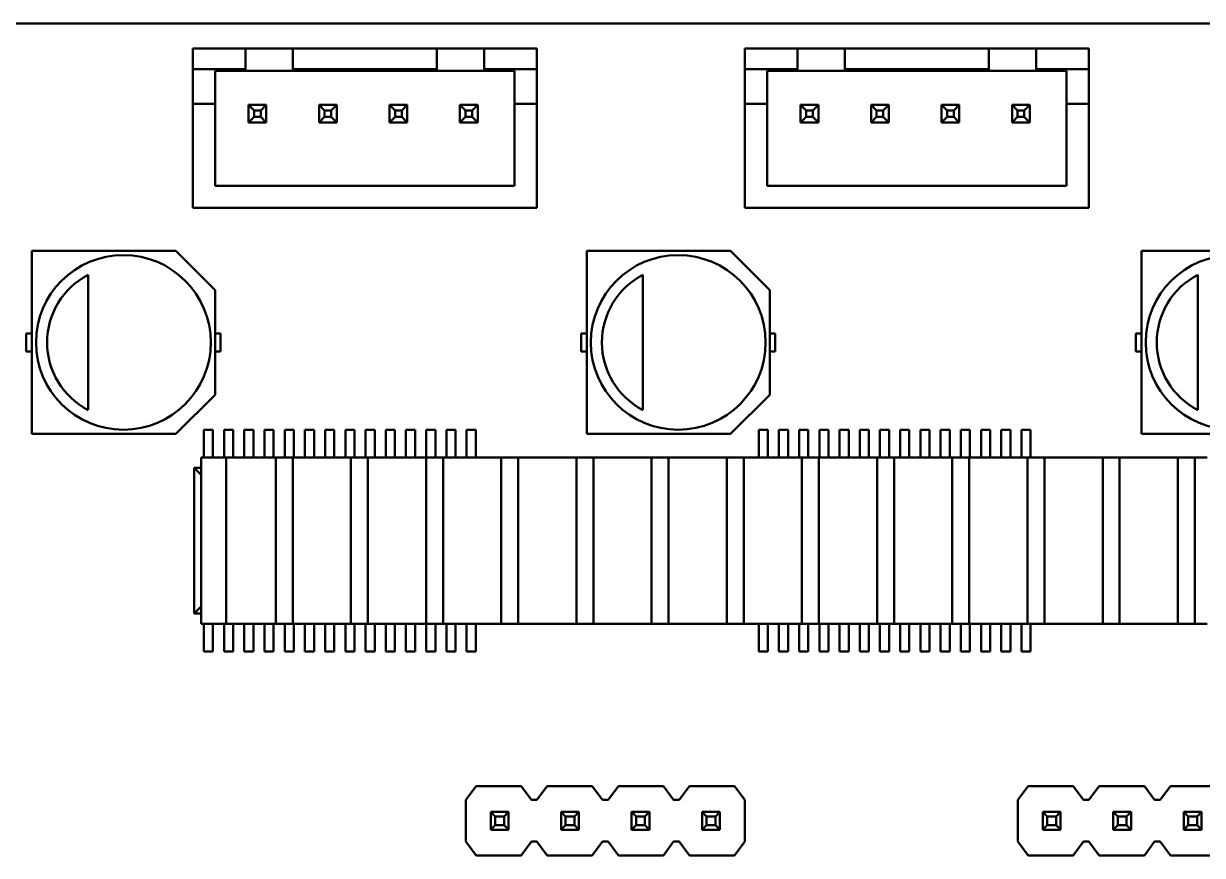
# Model space of a CAD drawing. Header units: inches. Extents: x 2.92 to 8.77, y 2.26 to 6.
# Drawn here: x 4.487 to 6.16, y 4.823 to 6.004 of the extents above; entities that cross this region are included whole.
import ezdxf

# ---------------------------------------------------------------- set-up
doc = ezdxf.new("R2010")
doc.units = ezdxf.units.IN
doc.header["$MEASUREMENT"] = 0
doc.layers.add('Visible (ANSI)', color=7, linetype='Continuous', lineweight=50)

msp = doc.modelspace()

# ---------------------------------------------------------------- linework, layer by layer
at = {"layer": 'Visible (ANSI)'}
for p, q in [((3.0069, 6.0039), (8.7746, 6.0039)), ((4.7274, 5.9685), (4.7274, 5.939)), ((4.8022, 5.9685), (4.7274, 5.9685)), ((4.8691, 5.9685), (4.8022, 5.9685)), ((4.8022, 5.939), (4.8022, 5.9685)), ((5.0738, 5.9685), (4.8691, 5.9685)), ((4.8691, 5.9685), (4.8691, 5.939)), ((5.1407, 5.9685), (5.0738, 5.9685)), ((5.0738, 5.939), (5.0738, 5.9685)), ((5.2156, 5.9685), (5.1407, 5.9685)), ((5.1407, 5.9685), (5.1407, 5.939)), ((5.2156, 5.939), (5.2156, 5.9685)), ((5.5108, 5.9685), (5.5108, 5.939)), ((5.5856, 5.9685), (5.5108, 5.9685)), ((5.6526, 5.9685), (5.5856, 5.9685)), ((5.5856, 5.939), (5.5856, 5.9685)), ((5.8573, 5.9685), (5.6526, 5.9685)), ((5.6526, 5.9685), (5.6526, 5.939)), ((5.9242, 5.9685), (5.8573, 5.9685)), ((5.8573, 5.939), (5.8573, 5.9685)), ((5.999, 5.9685), (5.9242, 5.9685)), ((5.9242, 5.9685), (5.9242, 5.939)), ((5.999, 5.939), (5.999, 5.9685)), ((4.7274, 5.8898), (4.7274, 5.939)), ((4.7274, 5.939), (4.8022, 5.939)), ((4.7589, 5.937), (4.7589, 5.8898)), ((4.8022, 5.937), (4.7589, 5.937)), ((4.8022, 5.937), (4.8022, 5.939)), ((4.8691, 5.937), (4.8022, 5.937)), ((4.8691, 5.937), (4.8691, 5.939)), ((4.8691, 5.939), (5.0738, 5.939)), ((5.0738, 5.937), (4.8691, 5.937)), ((5.0738, 5.939), (5.0738, 5.937)), ((5.1407, 5.937), (5.0738, 5.937)), ((5.1407, 5.939), (5.2156, 5.939)), ((5.1407, 5.939), (5.1407, 5.937)), ((5.1841, 5.937), (5.1407, 5.937)), ((5.1841, 5.8898), (5.1841, 5.937)), ((5.2156, 5.939), (5.2156, 5.8898)), ((5.5108, 5.8898), (5.5108, 5.939)), ((5.5108, 5.939), (5.5856, 5.939)), ((5.5423, 5.937), (5.5423, 5.8898)), ((5.5856, 5.937), (5.5423, 5.937)), ((5.5856, 5.937), (5.5856, 5.939)), ((5.6526, 5.937), (5.5856, 5.937)), ((5.6526, 5.937), (5.6526, 5.939)), ((5.6526, 5.939), (5.8573, 5.939)), ((5.8573, 5.937), (5.6526, 5.937)), ((5.8573, 5.939), (5.8573, 5.937)), ((5.9242, 5.937), (5.8573, 5.937)), ((5.9242, 5.939), (5.999, 5.939)), ((5.9242, 5.939), (5.9242, 5.937)), ((5.9675, 5.937), (5.9242, 5.937)), ((5.9675, 5.8898), (5.9675, 5.937)), ((5.999, 5.939), (5.999, 5.8898)), ((4.7589, 5.8898), (4.7274, 5.8898)), ((4.7274, 5.8898), (4.7274, 5.7421)), ((4.7589, 5.7736), (4.7589, 5.8898)), ((5.2156, 5.8898), (5.1841, 5.8898)), ((5.1841, 5.8898), (5.1841, 5.7736)), ((5.2156, 5.7421), (5.2156, 5.8898)), ((5.5423, 5.8898), (5.5108, 5.8898)), ((5.5108, 5.8898), (5.5108, 5.7421)), ((5.5423, 5.7736), (5.5423, 5.8898)), ((5.999, 5.8898), (5.9675, 5.8898)), ((5.9675, 5.8898), (5.9675, 5.7736)), ((5.999, 5.7421), (5.999, 5.8898)), ((4.8065, 5.8886), (4.8317, 5.8886)), ((4.8065, 5.8634), (4.8065, 5.8886)), ((4.8144, 5.8807), (4.8065, 5.8886)), ((4.8238, 5.8807), (4.8144, 5.8807)), ((4.8144, 5.8807), (4.8144, 5.8713)), ((4.8238, 5.8807), (4.8317, 5.8886)), ((4.8238, 5.8713), (4.8238, 5.8807)), ((4.8317, 5.8886), (4.8317, 5.8634)), ((4.9065, 5.8886), (4.9317, 5.8886)), ((4.9065, 5.8634), (4.9065, 5.8886)), ((4.9144, 5.8807), (4.9065, 5.8886)), ((4.9238, 5.8807), (4.9144, 5.8807)), ((4.9144, 5.8807), (4.9144, 5.8713)), ((4.9238, 5.8807), (4.9317, 5.8886)), ((4.9238, 5.8713), (4.9238, 5.8807)), ((4.9317, 5.8886), (4.9317, 5.8634)), ((5.0065, 5.8886), (5.0317, 5.8886)), ((5.0065, 5.8634), (5.0065, 5.8886)), ((5.0144, 5.8807), (5.0065, 5.8886)), ((5.0238, 5.8807), (5.0144, 5.8807)), ((5.0144, 5.8807), (5.0144, 5.8713)), ((5.0238, 5.8807), (5.0317, 5.8886)), ((5.0238, 5.8713), (5.0238, 5.8807)), ((5.0317, 5.8886), (5.0317, 5.8634)), ((5.1065, 5.8634), (5.1065, 5.8886)), ((5.1065, 5.8886), (5.1317, 5.8886)), ((5.1144, 5.8807), (5.1065, 5.8886)), ((5.1144, 5.8713), (5.1144, 5.8807)), ((5.1144, 5.8807), (5.1238, 5.8807)), ((5.1317, 5.8886), (5.1238, 5.8807)), ((5.1238, 5.8807), (5.1238, 5.8713)), ((5.1317, 5.8886), (5.1317, 5.8634)), ((5.59, 5.8886), (5.6152, 5.8886)), ((5.59, 5.8634), (5.59, 5.8886)), ((5.5978, 5.8807), (5.59, 5.8886)), ((5.6073, 5.8807), (5.5978, 5.8807)), ((5.5978, 5.8807), (5.5978, 5.8713)), ((5.6073, 5.8807), (5.6152, 5.8886)), ((5.6073, 5.8713), (5.6073, 5.8807)), ((5.6152, 5.8886), (5.6152, 5.8634)), ((5.69, 5.8886), (5.7152, 5.8886)), ((5.69, 5.8634), (5.69, 5.8886)), ((5.6978, 5.8807), (5.69, 5.8886)), ((5.7073, 5.8807), (5.6978, 5.8807)), ((5.6978, 5.8807), (5.6978, 5.8713)), ((5.7073, 5.8807), (5.7152, 5.8886)), ((5.7073, 5.8713), (5.7073, 5.8807)), ((5.7152, 5.8886), (5.7152, 5.8634)), ((5.79, 5.8886), (5.8152, 5.8886)), ((5.79, 5.8634), (5.79, 5.8886)), ((5.7978, 5.8807), (5.79, 5.8886)), ((5.8073, 5.8807), (5.7978, 5.8807)), ((5.7978, 5.8807), (5.7978, 5.8713)), ((5.8073, 5.8807), (5.8152, 5.8886)), ((5.8073, 5.8713), (5.8073, 5.8807)), ((5.8152, 5.8886), (5.8152, 5.8634)), ((5.89, 5.8634), (5.89, 5.8886)), ((5.89, 5.8886), (5.9152, 5.8886)), ((5.8978, 5.8807), (5.89, 5.8886)), ((5.8978, 5.8713), (5.8978, 5.8807)), ((5.8978, 5.8807), (5.9073, 5.8807)), ((5.9152, 5.8886), (5.9073, 5.8807)), ((5.9073, 5.8807), (5.9073, 5.8713)), ((5.9152, 5.8886), (5.9152, 5.8634)), ((4.8065, 5.8634), (4.8144, 5.8713)), ((4.8317, 5.8634), (4.8065, 5.8634)), ((4.8144, 5.8713), (4.8238, 5.8713)), ((4.8317, 5.8634), (4.8238, 5.8713)), ((4.9065, 5.8634), (4.9144, 5.8713)), ((4.9317, 5.8634), (4.9065, 5.8634)), ((4.9144, 5.8713), (4.9238, 5.8713)), ((4.9317, 5.8634), (4.9238, 5.8713)), ((5.0065, 5.8634), (5.0144, 5.8713)), ((5.0317, 5.8634), (5.0065, 5.8634)), ((5.0144, 5.8713), (5.0238, 5.8713)), ((5.0317, 5.8634), (5.0238, 5.8713)), ((5.1144, 5.8713), (5.1065, 5.8634)), ((5.1317, 5.8634), (5.1065, 5.8634)), ((5.1238, 5.8713), (5.1144, 5.8713)), ((5.1317, 5.8634), (5.1238, 5.8713)), ((5.59, 5.8634), (5.5978, 5.8713)), ((5.6152, 5.8634), (5.59, 5.8634)), ((5.5978, 5.8713), (5.6073, 5.8713)), ((5.6152, 5.8634), (5.6073, 5.8713)), ((5.69, 5.8634), (5.6978, 5.8713)), ((5.7152, 5.8634), (5.69, 5.8634)), ((5.6978, 5.8713), (5.7073, 5.8713)), ((5.7152, 5.8634), (5.7073, 5.8713)), ((5.79, 5.8634), (5.7978, 5.8713)), ((5.8152, 5.8634), (5.79, 5.8634)), ((5.7978, 5.8713), (5.8073, 5.8713)), ((5.8152, 5.8634), (5.8073, 5.8713)), ((5.8978, 5.8713), (5.89, 5.8634)), ((5.9152, 5.8634), (5.89, 5.8634)), ((5.9073, 5.8713), (5.8978, 5.8713)), ((5.9152, 5.8634), (5.9073, 5.8713)), ((5.1841, 5.7736), (4.7589, 5.7736)), ((5.9675, 5.7736), (5.5423, 5.7736)), ((4.7274, 5.7421), (5.2156, 5.7421)), ((5.5108, 5.7421), (5.999, 5.7421)), ((4.499, 5.6811), (4.7032, 5.6811)), ((4.499, 5.4213), (4.499, 5.6811)), ((4.7032, 5.6811), (4.7589, 5.6254)), ((5.2864, 5.6811), (5.4906, 5.6811)), ((5.2864, 5.4213), (5.2864, 5.6811)), ((5.4906, 5.6811), (5.5463, 5.6254)), ((6.0738, 5.6811), (6.278, 5.6811)), ((6.0738, 5.4213), (6.0738, 5.6811)), ((4.5787, 5.4553), (4.5787, 5.6471)), ((5.3661, 5.4553), (5.3661, 5.6471)), ((6.1535, 5.4553), (6.1535, 5.6471)), ((4.7589, 5.6254), (4.7589, 5.4769)), ((5.5463, 5.6254), (5.5463, 5.4769)), ((4.499, 5.564), (4.4911, 5.564)), ((4.4911, 5.5384), (4.4911, 5.564)), ((4.7589, 5.564), (4.7667, 5.564)), ((4.7667, 5.564), (4.7667, 5.5384)), ((5.2864, 5.564), (5.2785, 5.564)), ((5.2785, 5.5384), (5.2785, 5.564)), ((5.5463, 5.564), (5.5541, 5.564)), ((5.5541, 5.564), (5.5541, 5.5384)), ((6.0738, 5.564), (6.0659, 5.564)), ((6.0659, 5.5384), (6.0659, 5.564)), ((4.499, 5.5384), (4.4911, 5.5384)), ((4.7589, 5.5384), (4.7667, 5.5384)), ((5.2864, 5.5384), (5.2785, 5.5384)), ((5.5463, 5.5384), (5.5541, 5.5384)), ((6.0738, 5.5384), (6.0659, 5.5384)), ((4.7589, 5.4769), (4.7032, 5.4213)), ((5.5463, 5.4769), (5.4906, 5.4213)), ((4.7032, 5.4213), (4.499, 5.4213)), ((4.7431, 5.4272), (4.7431, 5.4005)), ((4.756, 5.4272), (4.7431, 5.4272)), ((4.756, 5.4272), (4.756, 5.4005)), ((4.7718, 5.4272), (4.7718, 5.4005)), ((4.7847, 5.4272), (4.7718, 5.4272)), ((4.7847, 5.4272), (4.7847, 5.4005)), ((4.8005, 5.4272), (4.8005, 5.4005)), ((4.8134, 5.4272), (4.8005, 5.4272)), ((4.8134, 5.4272), (4.8134, 5.4005)), ((4.8292, 5.4272), (4.8292, 5.4005)), ((4.8421, 5.4272), (4.8292, 5.4272)), ((4.8421, 5.4272), (4.8421, 5.4005)), ((4.8578, 5.4272), (4.8578, 5.4005)), ((4.8708, 5.4272), (4.8578, 5.4272)), ((4.8708, 5.4272), (4.8708, 5.4005)), ((4.8865, 5.4272), (4.8865, 5.4005)), ((4.8995, 5.4272), (4.8865, 5.4272)), ((4.8995, 5.4272), (4.8995, 5.4005)), ((4.9152, 5.4272), (4.9152, 5.4005)), ((4.9281, 5.4272), (4.9152, 5.4272)), ((4.9281, 5.4272), (4.9281, 5.4005)), ((4.9439, 5.4272), (4.9439, 5.4005)), ((4.9568, 5.4272), (4.9439, 5.4272)), ((4.9568, 5.4272), (4.9568, 5.4005)), ((4.9726, 5.4272), (4.9726, 5.4005)), ((4.9855, 5.4272), (4.9726, 5.4272)), ((4.9855, 5.4272), (4.9855, 5.4005)), ((5.0013, 5.4272), (5.0013, 5.4005)), ((5.0142, 5.4272), (5.0013, 5.4272)), ((5.0142, 5.4272), (5.0142, 5.4005)), ((5.0299, 5.4272), (5.0299, 5.4005)), ((5.0429, 5.4272), (5.0299, 5.4272)), ((5.0429, 5.4272), (5.0429, 5.4005)), ((5.0586, 5.4272), (5.0586, 5.4005)), ((5.0716, 5.4272), (5.0586, 5.4272)), ((5.0716, 5.4272), (5.0716, 5.4005)), ((5.0873, 5.4272), (5.0873, 5.4005)), ((5.1003, 5.4272), (5.0873, 5.4272)), ((5.1003, 5.4272), (5.1003, 5.4005)), ((5.116, 5.4272), (5.116, 5.4005)), ((5.1289, 5.4272), (5.116, 5.4272)), ((5.1289, 5.4272), (5.1289, 5.4005)), ((5.4906, 5.4213), (5.2864, 5.4213)), ((5.5305, 5.4272), (5.5305, 5.4005)), ((5.5434, 5.4272), (5.5305, 5.4272)), ((5.5434, 5.4272), (5.5434, 5.4005)), ((5.5592, 5.4272), (5.5592, 5.4005)), ((5.5721, 5.4272), (5.5592, 5.4272)), ((5.5721, 5.4272), (5.5721, 5.4005)), ((5.5879, 5.4272), (5.5879, 5.4005)), ((5.6008, 5.4272), (5.5879, 5.4272)), ((5.6008, 5.4272), (5.6008, 5.4005)), ((5.6166, 5.4272), (5.6166, 5.4005)), ((5.6295, 5.4272), (5.6166, 5.4272)), ((5.6295, 5.4272), (5.6295, 5.4005)), ((5.6452, 5.4272), (5.6452, 5.4005)), ((5.6582, 5.4272), (5.6452, 5.4272)), ((5.6582, 5.4272), (5.6582, 5.4005)), ((5.6739, 5.4272), (5.6739, 5.4005)), ((5.6869, 5.4272), (5.6739, 5.4272)), ((5.6869, 5.4272), (5.6869, 5.4005)), ((5.7026, 5.4272), (5.7026, 5.4005)), ((5.7155, 5.4272), (5.7026, 5.4272)), ((5.7155, 5.4272), (5.7155, 5.4005)), ((5.7313, 5.4272), (5.7313, 5.4005)), ((5.7442, 5.4272), (5.7313, 5.4272)), ((5.7442, 5.4272), (5.7442, 5.4005)), ((5.76, 5.4272), (5.76, 5.4005)), ((5.7729, 5.4272), (5.76, 5.4272)), ((5.7729, 5.4272), (5.7729, 5.4005)), ((5.7887, 5.4272), (5.7887, 5.4005)), ((5.8016, 5.4272), (5.7887, 5.4272)), ((5.8016, 5.4272), (5.8016, 5.4005)), ((5.8173, 5.4272), (5.8173, 5.4005)), ((5.8303, 5.4272), (5.8173, 5.4272)), ((5.8303, 5.4272), (5.8303, 5.4005)), ((5.846, 5.4272), (5.846, 5.4005)), ((5.859, 5.4272), (5.846, 5.4272)), ((5.859, 5.4272), (5.859, 5.4005)), ((5.8747, 5.4272), (5.8747, 5.4005)), ((5.8877, 5.4272), (5.8747, 5.4272)), ((5.8877, 5.4272), (5.8877, 5.4005)), ((5.9034, 5.4272), (5.9034, 5.4005)), ((5.9163, 5.4272), (5.9034, 5.4272)), ((5.9163, 5.4272), (5.9163, 5.4005)), ((6.278, 5.4213), (6.0738, 5.4213)), ((4.7392, 5.3878), (4.7392, 5.1516)), ((4.7392, 5.3878), (4.7746, 5.3878)), ((4.7431, 5.4005), (4.7431, 5.3986)), ((4.7431, 5.3986), (4.7431, 5.3884)), ((4.7431, 5.3878), (4.7431, 5.3884)), ((4.756, 5.4005), (4.756, 5.3986)), ((4.756, 5.3986), (4.756, 5.3884)), ((4.756, 5.3878), (4.756, 5.3884)), ((4.7718, 5.4005), (4.7718, 5.3986)), ((4.7718, 5.3986), (4.7718, 5.3884)), ((4.7718, 5.3878), (4.7718, 5.3884)), ((4.7746, 5.3878), (4.7803, 5.3878)), ((4.7746, 5.3878), (4.7746, 5.1516)), ((4.7803, 5.3878), (4.7941, 5.3878)), ((4.7847, 5.4005), (4.7847, 5.3986)), ((4.7847, 5.3986), (4.7847, 5.3884)), ((4.7847, 5.3878), (4.7847, 5.3884)), ((4.8256, 5.3878), (4.7941, 5.3878)), ((4.8005, 5.4005), (4.8005, 5.3986)), ((4.8005, 5.3986), (4.8005, 5.3884)), ((4.8005, 5.3878), (4.8005, 5.3884)), ((4.8134, 5.4005), (4.8134, 5.3986)), ((4.8134, 5.3986), (4.8134, 5.3884)), ((4.8134, 5.3878), (4.8134, 5.3884)), ((4.8256, 5.3878), (4.8394, 5.3878)), ((4.8292, 5.4005), (4.8292, 5.3986)), ((4.8292, 5.3986), (4.8292, 5.3884)), ((4.8292, 5.3878), (4.8292, 5.3884)), ((4.8394, 5.3878), (4.8451, 5.3878)), ((4.8421, 5.4005), (4.8421, 5.3986)), ((4.8421, 5.3986), (4.8421, 5.3884)), ((4.8421, 5.3878), (4.8421, 5.3884)), ((4.8451, 5.3878), (4.8691, 5.3878)), ((4.8451, 5.1516), (4.8451, 5.3878)), ((4.8578, 5.4005), (4.8578, 5.3986)), ((4.8578, 5.3986), (4.8578, 5.3884)), ((4.8578, 5.3878), (4.8578, 5.3884)), ((4.8691, 5.3878), (4.873, 5.3878)), ((4.8691, 5.1516), (4.8691, 5.3878)), ((4.8708, 5.4005), (4.8708, 5.3986)), ((4.8708, 5.3986), (4.8708, 5.3884)), ((4.8708, 5.3878), (4.8708, 5.3884)), ((4.873, 5.3878), (4.8868, 5.3878)), ((4.8865, 5.4005), (4.8865, 5.3986)), ((4.8865, 5.3986), (4.8865, 5.3884)), ((4.8865, 5.3878), (4.8865, 5.3884)), ((4.8868, 5.3878), (4.9341, 5.3878)), ((4.8995, 5.4005), (4.8995, 5.3986)), ((4.8995, 5.3986), (4.8995, 5.3884)), ((4.8995, 5.3878), (4.8995, 5.3884)), ((4.9152, 5.4005), (4.9152, 5.3986)), ((4.9152, 5.3986), (4.9152, 5.3884)), ((4.9152, 5.3878), (4.9152, 5.3884)), ((4.9281, 5.4005), (4.9281, 5.3986)), ((4.9281, 5.3986), (4.9281, 5.3884)), ((4.9281, 5.3878), (4.9281, 5.3884)), ((4.9341, 5.3878), (4.9478, 5.3878)), ((4.9439, 5.4005), (4.9439, 5.3986)), ((4.9439, 5.3986), (4.9439, 5.3884)), ((4.9439, 5.3878), (4.9439, 5.3884)), ((4.9478, 5.3878), (4.9518, 5.3878)), ((4.9518, 5.3878), (4.9758, 5.3878)), ((4.9518, 5.3878), (4.9518, 5.1516)), ((4.9568, 5.4005), (4.9568, 5.3986)), ((4.9568, 5.3986), (4.9568, 5.3884)), ((4.9568, 5.3878), (4.9568, 5.3884)), ((4.9726, 5.4005), (4.9726, 5.3986)), ((4.9726, 5.3986), (4.9726, 5.3884)), ((4.9726, 5.3878), (4.9726, 5.3884)), ((4.9758, 5.3878), (4.9797, 5.3878)), ((4.9758, 5.1516), (4.9758, 5.3878)), ((4.9797, 5.3878), (4.9935, 5.3878)), ((4.9855, 5.4005), (4.9855, 5.3986)), ((4.9855, 5.3986), (4.9855, 5.3884)), ((4.9855, 5.3878), (4.9855, 5.3884)), ((4.9935, 5.3878), (5.0407, 5.3878)), ((5.0013, 5.4005), (5.0013, 5.3986)), ((5.0013, 5.3986), (5.0013, 5.3884)), ((5.0013, 5.3878), (5.0013, 5.3884)), ((5.0142, 5.4005), (5.0142, 5.3986)), ((5.0142, 5.3986), (5.0142, 5.3884)), ((5.0142, 5.3878), (5.0142, 5.3884)), ((5.0299, 5.4005), (5.0299, 5.3986)), ((5.0299, 5.3986), (5.0299, 5.3884)), ((5.0299, 5.3878), (5.0299, 5.3884)), ((5.0407, 5.3878), (5.0545, 5.3878)), ((5.0429, 5.4005), (5.0429, 5.3986)), ((5.0429, 5.3986), (5.0429, 5.3884)), ((5.0429, 5.3878), (5.0429, 5.3884)), ((5.0545, 5.3878), (5.0585, 5.3878)), ((5.0585, 5.3878), (5.0825, 5.3878)), ((5.0585, 5.3878), (5.0585, 5.1516)), ((5.0586, 5.4005), (5.0586, 5.3986)), ((5.0586, 5.3986), (5.0586, 5.3884)), ((5.0586, 5.3878), (5.0586, 5.3884)), ((5.0716, 5.4005), (5.0716, 5.3986)), ((5.0716, 5.3986), (5.0716, 5.3884)), ((5.0716, 5.3878), (5.0716, 5.3884)), ((5.0825, 5.3878), (5.0864, 5.3878)), ((5.0825, 5.1516), (5.0825, 5.3878)), ((5.0864, 5.3878), (5.1002, 5.3878)), ((5.0873, 5.4005), (5.0873, 5.3986)), ((5.0873, 5.3986), (5.0873, 5.3884)), ((5.0873, 5.3878), (5.0873, 5.3884)), ((5.1002, 5.3878), (5.1474, 5.3878)), ((5.1003, 5.4005), (5.1003, 5.3986)), ((5.1003, 5.3986), (5.1003, 5.3884)), ((5.1003, 5.3878), (5.1003, 5.3884)), ((5.116, 5.4005), (5.116, 5.3986)), ((5.116, 5.3986), (5.116, 5.3884)), ((5.116, 5.3878), (5.116, 5.3884)), ((5.1289, 5.4005), (5.1289, 5.3986)), ((5.1289, 5.3986), (5.1289, 5.3884)), ((5.1289, 5.3878), (5.1289, 5.3884)), ((5.1474, 5.3878), (5.1612, 5.3878)), ((5.1612, 5.3878), (5.1652, 5.3878)), ((5.1652, 5.3878), (5.1892, 5.3878)), ((5.1652, 5.3878), (5.1652, 5.1516)), ((5.1892, 5.3878), (5.1931, 5.3878)), ((5.1892, 5.1516), (5.1892, 5.3878)), ((5.1931, 5.3878), (5.2069, 5.3878)), ((5.2069, 5.3878), (5.2541, 5.3878)), ((5.2541, 5.3878), (5.2679, 5.3878)), ((5.2679, 5.3878), (5.2719, 5.3878)), ((5.2719, 5.3878), (5.2959, 5.3878)), ((5.2719, 5.3878), (5.2719, 5.1516)), ((5.2959, 5.3878), (5.2998, 5.3878)), ((5.2959, 5.1516), (5.2959, 5.3878)), ((5.2998, 5.3878), (5.3136, 5.3878)), ((5.3136, 5.3878), (5.3608, 5.3878)), ((5.3608, 5.3878), (5.3746, 5.3878)), ((5.3746, 5.3878), (5.3785, 5.3878)), ((5.3785, 5.3878), (5.4026, 5.3878)), ((5.3785, 5.3878), (5.3785, 5.1516)), ((5.4026, 5.3878), (5.4065, 5.3878)), ((5.4026, 5.1516), (5.4026, 5.3878)), ((5.4065, 5.3878), (5.4203, 5.3878)), ((5.4203, 5.3878), (5.4675, 5.3878)), ((5.4675, 5.3878), (5.4813, 5.3878)), ((5.4813, 5.3878), (5.4852, 5.3878)), ((5.4852, 5.3878), (5.5093, 5.3878)), ((5.4852, 5.3878), (5.4852, 5.1516)), ((5.5093, 5.3878), (5.5132, 5.3878)), ((5.5093, 5.1516), (5.5093, 5.3878)), ((5.5132, 5.3878), (5.527, 5.3878)), ((5.527, 5.3878), (5.5742, 5.3878)), ((5.5305, 5.4005), (5.5305, 5.3986)), ((5.5305, 5.3986), (5.5305, 5.3884)), ((5.5305, 5.3878), (5.5305, 5.3884)), ((5.5434, 5.4005), (5.5434, 5.3986)), ((5.5434, 5.3986), (5.5434, 5.3884)), ((5.5434, 5.3878), (5.5434, 5.3884)), ((5.5592, 5.4005), (5.5592, 5.3986)), ((5.5592, 5.3986), (5.5592, 5.3884)), ((5.5592, 5.3878), (5.5592, 5.3884)), ((5.5721, 5.4005), (5.5721, 5.3986)), ((5.5721, 5.3986), (5.5721, 5.3884)), ((5.5721, 5.3878), (5.5721, 5.3884)), ((5.5742, 5.3878), (5.588, 5.3878)), ((5.5879, 5.4005), (5.5879, 5.3986)), ((5.5879, 5.3986), (5.5879, 5.3884)), ((5.5879, 5.3878), (5.5879, 5.3884)), ((5.588, 5.3878), (5.5919, 5.3878)), ((5.5919, 5.3878), (5.6159, 5.3878)), ((5.5919, 5.3878), (5.5919, 5.1516)), ((5.6008, 5.4005), (5.6008, 5.3986)), ((5.6008, 5.3986), (5.6008, 5.3884)), ((5.6008, 5.3878), (5.6008, 5.3884)), ((5.6159, 5.3878), (5.6199, 5.3878)), ((5.6159, 5.1516), (5.6159, 5.3878)), ((5.6166, 5.4005), (5.6166, 5.3986)), ((5.6166, 5.3986), (5.6166, 5.3884)), ((5.6166, 5.3878), (5.6166, 5.3884)), ((5.6199, 5.3878), (5.6337, 5.3878)), ((5.6295, 5.4005), (5.6295, 5.3986)), ((5.6295, 5.3986), (5.6295, 5.3884)), ((5.6295, 5.3878), (5.6295, 5.3884)), ((5.6337, 5.3878), (5.6809, 5.3878)), ((5.6452, 5.4005), (5.6452, 5.3986)), ((5.6452, 5.3986), (5.6452, 5.3884)), ((5.6452, 5.3878), (5.6452, 5.3884)), ((5.6582, 5.4005), (5.6582, 5.3986)), ((5.6582, 5.3986), (5.6582, 5.3884)), ((5.6582, 5.3878), (5.6582, 5.3884)), ((5.6739, 5.4005), (5.6739, 5.3986)), ((5.6739, 5.3986), (5.6739, 5.3884)), ((5.6739, 5.3878), (5.6739, 5.3884)), ((5.6809, 5.3878), (5.6947, 5.3878)), ((5.6869, 5.4005), (5.6869, 5.3986)), ((5.6869, 5.3986), (5.6869, 5.3884)), ((5.6869, 5.3878), (5.6869, 5.3884)), ((5.6947, 5.3878), (5.6986, 5.3878)), ((5.6986, 5.3878), (5.7226, 5.3878)), ((5.6986, 5.3878), (5.6986, 5.1516)), ((5.7026, 5.4005), (5.7026, 5.3986)), ((5.7026, 5.3986), (5.7026, 5.3884)), ((5.7026, 5.3878), (5.7026, 5.3884)), ((5.7155, 5.4005), (5.7155, 5.3986)), ((5.7155, 5.3986), (5.7155, 5.3884)), ((5.7155, 5.3878), (5.7155, 5.3884)), ((5.7226, 5.3878), (5.7266, 5.3878)), ((5.7226, 5.1516), (5.7226, 5.3878)), ((5.7266, 5.3878), (5.7404, 5.3878)), ((5.7313, 5.4005), (5.7313, 5.3986)), ((5.7313, 5.3986), (5.7313, 5.3884)), ((5.7313, 5.3878), (5.7313, 5.3884)), ((5.7404, 5.3878), (5.7876, 5.3878)), ((5.7442, 5.4005), (5.7442, 5.3986)), ((5.7442, 5.3986), (5.7442, 5.3884)), ((5.7442, 5.3878), (5.7442, 5.3884)), ((5.76, 5.4005), (5.76, 5.3986)), ((5.76, 5.3986), (5.76, 5.3884)), ((5.76, 5.3878), (5.76, 5.3884)), ((5.7729, 5.4005), (5.7729, 5.3986)), ((5.7729, 5.3986), (5.7729, 5.3884)), ((5.7729, 5.3878), (5.7729, 5.3884)), ((5.7876, 5.3878), (5.8014, 5.3878)), ((5.7887, 5.4005), (5.7887, 5.3986)), ((5.7887, 5.3986), (5.7887, 5.3884)), ((5.7887, 5.3878), (5.7887, 5.3884)), ((5.8014, 5.3878), (5.8053, 5.3878)), ((5.8016, 5.4005), (5.8016, 5.3986)), ((5.8016, 5.3986), (5.8016, 5.3884)), ((5.8016, 5.3878), (5.8016, 5.3884)), ((5.8053, 5.3878), (5.8293, 5.3878)), ((5.8053, 5.3878), (5.8053, 5.1516)), ((5.8173, 5.4005), (5.8173, 5.3986)), ((5.8173, 5.3986), (5.8173, 5.3884)), ((5.8173, 5.3878), (5.8173, 5.3884)), ((5.8293, 5.3878), (5.8333, 5.3878)), ((5.8293, 5.1516), (5.8293, 5.3878)), ((5.8303, 5.4005), (5.8303, 5.3986)), ((5.8303, 5.3986), (5.8303, 5.3884)), ((5.8303, 5.3878), (5.8303, 5.3884)), ((5.8333, 5.3878), (5.847, 5.3878)), ((5.846, 5.4005), (5.846, 5.3986)), ((5.846, 5.3986), (5.846, 5.3884)), ((5.846, 5.3878), (5.846, 5.3884)), ((5.847, 5.3878), (5.8943, 5.3878)), ((5.859, 5.4005), (5.859, 5.3986)), ((5.859, 5.3986), (5.859, 5.3884)), ((5.859, 5.3878), (5.859, 5.3884)), ((5.8747, 5.4005), (5.8747, 5.3986)), ((5.8747, 5.3986), (5.8747, 5.3884)), ((5.8747, 5.3878), (5.8747, 5.3884)), ((5.8877, 5.4005), (5.8877, 5.3986)), ((5.8877, 5.3986), (5.8877, 5.3884)), ((5.8877, 5.3878), (5.8877, 5.3884)), ((5.8943, 5.3878), (5.9081, 5.3878)), ((5.9034, 5.4005), (5.9034, 5.3986)), ((5.9034, 5.3986), (5.9034, 5.3884)), ((5.9034, 5.3878), (5.9034, 5.3884)), ((5.9081, 5.3878), (5.912, 5.3878)), ((5.912, 5.3878), (5.936, 5.3878)), ((5.912, 5.3878), (5.912, 5.1516)), ((5.9163, 5.4005), (5.9163, 5.3986)), ((5.9163, 5.3986), (5.9163, 5.3884)), ((5.9163, 5.3878), (5.9163, 5.3884)), ((5.936, 5.3878), (5.94, 5.3878)), ((5.936, 5.1516), (5.936, 5.3878)), ((5.94, 5.3878), (5.9537, 5.3878)), ((5.9537, 5.3878), (6.001, 5.3878)), ((6.001, 5.3878), (6.0148, 5.3878)), ((6.0148, 5.3878), (6.0187, 5.3878)), ((6.0187, 5.3878), (6.0427, 5.3878)), ((6.0187, 5.3878), (6.0187, 5.1516)), ((6.0427, 5.3878), (6.0467, 5.3878)), ((6.0427, 5.1516), (6.0427, 5.3878)), ((6.0467, 5.3878), (6.0604, 5.3878)), ((6.0604, 5.3878), (6.1077, 5.3878)), ((6.1077, 5.3878), (6.1215, 5.3878)), ((6.1215, 5.3878), (6.1254, 5.3878)), ((6.1254, 5.3878), (6.1494, 5.3878)), ((6.1254, 5.3878), (6.1254, 5.1516)), ((6.1494, 5.3878), (6.1533, 5.3878)), ((6.1494, 5.1516), (6.1494, 5.3878)), ((6.1533, 5.3878), (6.1671, 5.3878)), ((4.7293, 5.373), (4.7392, 5.373)), ((4.7392, 5.3632), (4.7293, 5.373)), ((4.7293, 5.1663), (4.7293, 5.373)), ((4.7392, 5.1762), (4.7293, 5.1663)), ((4.7392, 5.1663), (4.7293, 5.1663)), ((4.7746, 5.1516), (4.7392, 5.1516)), ((4.7431, 5.151), (4.7431, 5.1516)), ((4.7431, 5.151), (4.7431, 5.1408)), ((4.7431, 5.1408), (4.7431, 5.1389)), ((4.7431, 5.1389), (4.7431, 5.1122)), ((4.756, 5.151), (4.756, 5.1516)), ((4.756, 5.151), (4.756, 5.1408)), ((4.756, 5.1408), (4.756, 5.1389)), ((4.756, 5.1389), (4.756, 5.1122)), ((4.7718, 5.151), (4.7718, 5.1516)), ((4.7718, 5.151), (4.7718, 5.1408)), ((4.7718, 5.1408), (4.7718, 5.1389)), ((4.7718, 5.1389), (4.7718, 5.1122)), ((4.7746, 5.1516), (4.7803, 5.1516)), ((4.7941, 5.1516), (4.7803, 5.1516)), ((4.7847, 5.151), (4.7847, 5.1516)), ((4.7847, 5.151), (4.7847, 5.1408)), ((4.7847, 5.1408), (4.7847, 5.1389)), ((4.7847, 5.1389), (4.7847, 5.1122)), ((4.7941, 5.1516), (4.8256, 5.1516)), ((4.8005, 5.151), (4.8005, 5.1516)), ((4.8005, 5.151), (4.8005, 5.1408)), ((4.8005, 5.1408), (4.8005, 5.1389)), ((4.8005, 5.1389), (4.8005, 5.1122)), ((4.8134, 5.151), (4.8134, 5.1516)), ((4.8134, 5.151), (4.8134, 5.1408)), ((4.8134, 5.1408), (4.8134, 5.1389)), ((4.8134, 5.1389), (4.8134, 5.1122)), ((4.8394, 5.1516), (4.8256, 5.1516)), ((4.8292, 5.151), (4.8292, 5.1516)), ((4.8292, 5.151), (4.8292, 5.1408)), ((4.8292, 5.1408), (4.8292, 5.1389)), ((4.8292, 5.1389), (4.8292, 5.1122)), ((4.8394, 5.1516), (4.8451, 5.1516)), ((4.8421, 5.151), (4.8421, 5.1516)), ((4.8421, 5.151), (4.8421, 5.1408)), ((4.8421, 5.1408), (4.8421, 5.1389)), ((4.8421, 5.1389), (4.8421, 5.1122)), ((4.8691, 5.1516), (4.8451, 5.1516)), ((4.8578, 5.151), (4.8578, 5.1516)), ((4.8578, 5.151), (4.8578, 5.1408)), ((4.8578, 5.1408), (4.8578, 5.1389)), ((4.8578, 5.1389), (4.8578, 5.1122)), ((4.8691, 5.1516), (4.873, 5.1516)), ((4.8708, 5.151), (4.8708, 5.1516)), ((4.8708, 5.151), (4.8708, 5.1408)), ((4.8708, 5.1408), (4.8708, 5.1389)), ((4.8708, 5.1389), (4.8708, 5.1122)), ((4.8868, 5.1516), (4.873, 5.1516)), ((4.8865, 5.151), (4.8865, 5.1516)), ((4.8865, 5.151), (4.8865, 5.1408)), ((4.8865, 5.1408), (4.8865, 5.1389)), ((4.8865, 5.1389), (4.8865, 5.1122)), ((4.9341, 5.1516), (4.8868, 5.1516)), ((4.8995, 5.151), (4.8995, 5.1516)), ((4.8995, 5.151), (4.8995, 5.1408)), ((4.8995, 5.1408), (4.8995, 5.1389)), ((4.8995, 5.1389), (4.8995, 5.1122)), ((4.9152, 5.151), (4.9152, 5.1516)), ((4.9152, 5.151), (4.9152, 5.1408)), ((4.9152, 5.1408), (4.9152, 5.1389)), ((4.9152, 5.1389), (4.9152, 5.1122)), ((4.9281, 5.151), (4.9281, 5.1516)), ((4.9281, 5.151), (4.9281, 5.1408)), ((4.9281, 5.1408), (4.9281, 5.1389)), ((4.9281, 5.1389), (4.9281, 5.1122)), ((4.9478, 5.1516), (4.9341, 5.1516)), ((4.9439, 5.151), (4.9439, 5.1516)), ((4.9439, 5.151), (4.9439, 5.1408)), ((4.9439, 5.1408), (4.9439, 5.1389)), ((4.9439, 5.1389), (4.9439, 5.1122)), ((4.9478, 5.1516), (4.9518, 5.1516)), ((4.9758, 5.1516), (4.9518, 5.1516)), ((4.9568, 5.151), (4.9568, 5.1516)), ((4.9568, 5.151), (4.9568, 5.1408)), ((4.9568, 5.1408), (4.9568, 5.1389)), ((4.9568, 5.1389), (4.9568, 5.1122)), ((4.9726, 5.151), (4.9726, 5.1516)), ((4.9726, 5.151), (4.9726, 5.1408)), ((4.9726, 5.1408), (4.9726, 5.1389)), ((4.9726, 5.1389), (4.9726, 5.1122)), ((4.9758, 5.1516), (4.9797, 5.1516)), ((4.9935, 5.1516), (4.9797, 5.1516)), ((4.9855, 5.151), (4.9855, 5.1516)), ((4.9855, 5.151), (4.9855, 5.1408)), ((4.9855, 5.1408), (4.9855, 5.1389)), ((4.9855, 5.1389), (4.9855, 5.1122)), ((5.0407, 5.1516), (4.9935, 5.1516)), ((5.0013, 5.151), (5.0013, 5.1516)), ((5.0013, 5.151), (5.0013, 5.1408)), ((5.0013, 5.1408), (5.0013, 5.1389)), ((5.0013, 5.1389), (5.0013, 5.1122)), ((5.0142, 5.151), (5.0142, 5.1516)), ((5.0142, 5.151), (5.0142, 5.1408)), ((5.0142, 5.1408), (5.0142, 5.1389)), ((5.0142, 5.1389), (5.0142, 5.1122)), ((5.0299, 5.151), (5.0299, 5.1516)), ((5.0299, 5.151), (5.0299, 5.1408)), ((5.0299, 5.1408), (5.0299, 5.1389)), ((5.0299, 5.1389), (5.0299, 5.1122)), ((5.0545, 5.1516), (5.0407, 5.1516)), ((5.0429, 5.151), (5.0429, 5.1516)), ((5.0429, 5.151), (5.0429, 5.1408)), ((5.0429, 5.1408), (5.0429, 5.1389)), ((5.0429, 5.1389), (5.0429, 5.1122)), ((5.0545, 5.1516), (5.0585, 5.1516)), ((5.0825, 5.1516), (5.0585, 5.1516)), ((5.0586, 5.151), (5.0586, 5.1516)), ((5.0586, 5.151), (5.0586, 5.1408)), ((5.0586, 5.1408), (5.0586, 5.1389)), ((5.0586, 5.1389), (5.0586, 5.1122)), ((5.0716, 5.151), (5.0716, 5.1516)), ((5.0716, 5.151), (5.0716, 5.1408)), ((5.0716, 5.1408), (5.0716, 5.1389)), ((5.0716, 5.1389), (5.0716, 5.1122)), ((5.0825, 5.1516), (5.0864, 5.1516)), ((5.1002, 5.1516), (5.0864, 5.1516)), ((5.0873, 5.151), (5.0873, 5.1516)), ((5.0873, 5.151), (5.0873, 5.1408)), ((5.0873, 5.1408), (5.0873, 5.1389)), ((5.0873, 5.1389), (5.0873, 5.1122)), ((5.1474, 5.1516), (5.1002, 5.1516)), ((5.1003, 5.151), (5.1003, 5.1516)), ((5.1003, 5.151), (5.1003, 5.1408)), ((5.1003, 5.1408), (5.1003, 5.1389)), ((5.1003, 5.1389), (5.1003, 5.1122)), ((5.116, 5.151), (5.116, 5.1516)), ((5.116, 5.151), (5.116, 5.1408)), ((5.116, 5.1408), (5.116, 5.1389)), ((5.116, 5.1389), (5.116, 5.1122)), ((5.1289, 5.151), (5.1289, 5.1516)), ((5.1289, 5.151), (5.1289, 5.1408)), ((5.1289, 5.1408), (5.1289, 5.1389)), ((5.1289, 5.1389), (5.1289, 5.1122)), ((5.1612, 5.1516), (5.1474, 5.1516)), ((5.1612, 5.1516), (5.1652, 5.1516)), ((5.1892, 5.1516), (5.1652, 5.1516)), ((5.1892, 5.1516), (5.1931, 5.1516)), ((5.2069, 5.1516), (5.1931, 5.1516)), ((5.2541, 5.1516), (5.2069, 5.1516)), ((5.2679, 5.1516), (5.2541, 5.1516)), ((5.2679, 5.1516), (5.2719, 5.1516)), ((5.2959, 5.1516), (5.2719, 5.1516)), ((5.2959, 5.1516), (5.2998, 5.1516)), ((5.3136, 5.1516), (5.2998, 5.1516)), ((5.3608, 5.1516), (5.3136, 5.1516)), ((5.3746, 5.1516), (5.3608, 5.1516)), ((5.3746, 5.1516), (5.3785, 5.1516)), ((5.4026, 5.1516), (5.3785, 5.1516)), ((5.4026, 5.1516), (5.4065, 5.1516)), ((5.4203, 5.1516), (5.4065, 5.1516)), ((5.4675, 5.1516), (5.4203, 5.1516)), ((5.4813, 5.1516), (5.4675, 5.1516)), ((5.4813, 5.1516), (5.4852, 5.1516)), ((5.5093, 5.1516), (5.4852, 5.1516)), ((5.5093, 5.1516), (5.5132, 5.1516)), ((5.527, 5.1516), (5.5132, 5.1516)), ((5.5742, 5.1516), (5.527, 5.1516)), ((5.5305, 5.151), (5.5305, 5.1516)), ((5.5305, 5.151), (5.5305, 5.1408)), ((5.5305, 5.1408), (5.5305, 5.1389)), ((5.5305, 5.1389), (5.5305, 5.1122)), ((5.5434, 5.151), (5.5434, 5.1516)), ((5.5434, 5.151), (5.5434, 5.1408)), ((5.5434, 5.1408), (5.5434, 5.1389)), ((5.5434, 5.1389), (5.5434, 5.1122)), ((5.5592, 5.151), (5.5592, 5.1516)), ((5.5592, 5.151), (5.5592, 5.1408)), ((5.5592, 5.1408), (5.5592, 5.1389)), ((5.5592, 5.1389), (5.5592, 5.1122)), ((5.5721, 5.151), (5.5721, 5.1516)), ((5.5721, 5.151), (5.5721, 5.1408)), ((5.5721, 5.1408), (5.5721, 5.1389)), ((5.5721, 5.1389), (5.5721, 5.1122)), ((5.588, 5.1516), (5.5742, 5.1516)), ((5.5879, 5.151), (5.5879, 5.1516)), ((5.5879, 5.151), (5.5879, 5.1408)), ((5.5879, 5.1408), (5.5879, 5.1389)), ((5.5879, 5.1389), (5.5879, 5.1122)), ((5.588, 5.1516), (5.5919, 5.1516)), ((5.6159, 5.1516), (5.5919, 5.1516)), ((5.6008, 5.151), (5.6008, 5.1516)), ((5.6008, 5.151), (5.6008, 5.1408)), ((5.6008, 5.1408), (5.6008, 5.1389)), ((5.6008, 5.1389), (5.6008, 5.1122)), ((5.6159, 5.1516), (5.6199, 5.1516)), ((5.6166, 5.151), (5.6166, 5.1516)), ((5.6166, 5.151), (5.6166, 5.1408)), ((5.6166, 5.1408), (5.6166, 5.1389)), ((5.6166, 5.1389), (5.6166, 5.1122)), ((5.6337, 5.1516), (5.6199, 5.1516)), ((5.6295, 5.151), (5.6295, 5.1516)), ((5.6295, 5.151), (5.6295, 5.1408)), ((5.6295, 5.1408), (5.6295, 5.1389)), ((5.6295, 5.1389), (5.6295, 5.1122)), ((5.6809, 5.1516), (5.6337, 5.1516)), ((5.6452, 5.151), (5.6452, 5.1516)), ((5.6452, 5.151), (5.6452, 5.1408)), ((5.6452, 5.1408), (5.6452, 5.1389)), ((5.6452, 5.1389), (5.6452, 5.1122)), ((5.6582, 5.151), (5.6582, 5.1516)), ((5.6582, 5.151), (5.6582, 5.1408)), ((5.6582, 5.1408), (5.6582, 5.1389)), ((5.6582, 5.1389), (5.6582, 5.1122)), ((5.6739, 5.151), (5.6739, 5.1516)), ((5.6739, 5.151), (5.6739, 5.1408)), ((5.6739, 5.1408), (5.6739, 5.1389)), ((5.6739, 5.1389), (5.6739, 5.1122)), ((5.6947, 5.1516), (5.6809, 5.1516)), ((5.6869, 5.151), (5.6869, 5.1516)), ((5.6869, 5.151), (5.6869, 5.1408)), ((5.6869, 5.1408), (5.6869, 5.1389)), ((5.6869, 5.1389), (5.6869, 5.1122)), ((5.6947, 5.1516), (5.6986, 5.1516)), ((5.7226, 5.1516), (5.6986, 5.1516)), ((5.7026, 5.151), (5.7026, 5.1516)), ((5.7026, 5.151), (5.7026, 5.1408)), ((5.7026, 5.1408), (5.7026, 5.1389)), ((5.7026, 5.1389), (5.7026, 5.1122)), ((5.7155, 5.151), (5.7155, 5.1516)), ((5.7155, 5.151), (5.7155, 5.1408)), ((5.7155, 5.1408), (5.7155, 5.1389)), ((5.7155, 5.1389), (5.7155, 5.1122)), ((5.7226, 5.1516), (5.7266, 5.1516)), ((5.7404, 5.1516), (5.7266, 5.1516)), ((5.7313, 5.151), (5.7313, 5.1516)), ((5.7313, 5.151), (5.7313, 5.1408)), ((5.7313, 5.1408), (5.7313, 5.1389)), ((5.7313, 5.1389), (5.7313, 5.1122)), ((5.7876, 5.1516), (5.7404, 5.1516)), ((5.7442, 5.151), (5.7442, 5.1516)), ((5.7442, 5.151), (5.7442, 5.1408)), ((5.7442, 5.1408), (5.7442, 5.1389)), ((5.7442, 5.1389), (5.7442, 5.1122)), ((5.76, 5.151), (5.76, 5.1516)), ((5.76, 5.151), (5.76, 5.1408)), ((5.76, 5.1408), (5.76, 5.1389)), ((5.76, 5.1389), (5.76, 5.1122)), ((5.7729, 5.151), (5.7729, 5.1516)), ((5.7729, 5.151), (5.7729, 5.1408)), ((5.7729, 5.1408), (5.7729, 5.1389)), ((5.7729, 5.1389), (5.7729, 5.1122)), ((5.8014, 5.1516), (5.7876, 5.1516)), ((5.7887, 5.151), (5.7887, 5.1516)), ((5.7887, 5.151), (5.7887, 5.1408)), ((5.7887, 5.1408), (5.7887, 5.1389)), ((5.7887, 5.1389), (5.7887, 5.1122)), ((5.8014, 5.1516), (5.8053, 5.1516)), ((5.8016, 5.151), (5.8016, 5.1516)), ((5.8016, 5.151), (5.8016, 5.1408)), ((5.8016, 5.1408), (5.8016, 5.1389)), ((5.8016, 5.1389), (5.8016, 5.1122)), ((5.8293, 5.1516), (5.8053, 5.1516)), ((5.8173, 5.151), (5.8173, 5.1516)), ((5.8173, 5.151), (5.8173, 5.1408)), ((5.8173, 5.1408), (5.8173, 5.1389)), ((5.8173, 5.1389), (5.8173, 5.1122)), ((5.8293, 5.1516), (5.8333, 5.1516)), ((5.8303, 5.151), (5.8303, 5.1516)), ((5.8303, 5.151), (5.8303, 5.1408)), ((5.8303, 5.1408), (5.8303, 5.1389)), ((5.8303, 5.1389), (5.8303, 5.1122)), ((5.847, 5.1516), (5.8333, 5.1516)), ((5.846, 5.151), (5.846, 5.1516)), ((5.846, 5.151), (5.846, 5.1408)), ((5.846, 5.1408), (5.846, 5.1389)), ((5.846, 5.1389), (5.846, 5.1122)), ((5.8943, 5.1516), (5.847, 5.1516)), ((5.859, 5.151), (5.859, 5.1516)), ((5.859, 5.151), (5.859, 5.1408)), ((5.859, 5.1408), (5.859, 5.1389)), ((5.859, 5.1389), (5.859, 5.1122)), ((5.8747, 5.151), (5.8747, 5.1516)), ((5.8747, 5.151), (5.8747, 5.1408)), ((5.8747, 5.1408), (5.8747, 5.1389)), ((5.8747, 5.1389), (5.8747, 5.1122)), ((5.8877, 5.151), (5.8877, 5.1516)), ((5.8877, 5.151), (5.8877, 5.1408)), ((5.8877, 5.1408), (5.8877, 5.1389)), ((5.8877, 5.1389), (5.8877, 5.1122)), ((5.9081, 5.1516), (5.8943, 5.1516)), ((5.9034, 5.151), (5.9034, 5.1516)), ((5.9034, 5.151), (5.9034, 5.1408)), ((5.9034, 5.1408), (5.9034, 5.1389)), ((5.9034, 5.1389), (5.9034, 5.1122)), ((5.9081, 5.1516), (5.912, 5.1516)), ((5.936, 5.1516), (5.912, 5.1516)), ((5.9163, 5.151), (5.9163, 5.1516)), ((5.9163, 5.151), (5.9163, 5.1408)), ((5.9163, 5.1408), (5.9163, 5.1389)), ((5.9163, 5.1389), (5.9163, 5.1122)), ((5.936, 5.1516), (5.94, 5.1516)), ((5.9537, 5.1516), (5.94, 5.1516)), ((6.001, 5.1516), (5.9537, 5.1516)), ((6.0148, 5.1516), (6.001, 5.1516)), ((6.0148, 5.1516), (6.0187, 5.1516)), ((6.0427, 5.1516), (6.0187, 5.1516)), ((6.0427, 5.1516), (6.0467, 5.1516)), ((6.0604, 5.1516), (6.0467, 5.1516)), ((6.1077, 5.1516), (6.0604, 5.1516)), ((6.1215, 5.1516), (6.1077, 5.1516)), ((6.1215, 5.1516), (6.1254, 5.1516)), ((6.1494, 5.1516), (6.1254, 5.1516)), ((6.1494, 5.1516), (6.1533, 5.1516)), ((6.1671, 5.1516), (6.1533, 5.1516)), ((4.756, 5.1122), (4.7431, 5.1122)), ((4.7847, 5.1122), (4.7718, 5.1122)), ((4.8134, 5.1122), (4.8005, 5.1122)), ((4.8421, 5.1122), (4.8292, 5.1122)), ((4.8708, 5.1122), (4.8578, 5.1122)), ((4.8995, 5.1122), (4.8865, 5.1122)), ((4.9281, 5.1122), (4.9152, 5.1122)), ((4.9568, 5.1122), (4.9439, 5.1122)), ((4.9855, 5.1122), (4.9726, 5.1122)), ((5.0142, 5.1122), (5.0013, 5.1122)), ((5.0429, 5.1122), (5.0299, 5.1122)), ((5.0716, 5.1122), (5.0586, 5.1122)), ((5.1003, 5.1122), (5.0873, 5.1122)), ((5.1289, 5.1122), (5.116, 5.1122)), ((5.5434, 5.1122), (5.5305, 5.1122)), ((5.5721, 5.1122), (5.5592, 5.1122)), ((5.6008, 5.1122), (5.5879, 5.1122)), ((5.6295, 5.1122), (5.6166, 5.1122)), ((5.6582, 5.1122), (5.6452, 5.1122)), ((5.6869, 5.1122), (5.6739, 5.1122)), ((5.7155, 5.1122), (5.7026, 5.1122)), ((5.7442, 5.1122), (5.7313, 5.1122)), ((5.7729, 5.1122), (5.76, 5.1122)), ((5.8016, 5.1122), (5.7887, 5.1122)), ((5.8303, 5.1122), (5.8173, 5.1122)), ((5.859, 5.1122), (5.846, 5.1122)), ((5.8877, 5.1122), (5.8747, 5.1122)), ((5.9163, 5.1122), (5.9034, 5.1122)), ((5.1148, 4.9016), (5.1293, 4.9213)), ((5.1293, 4.9213), (5.1933, 4.9213)), ((5.1933, 4.9213), (5.2079, 4.9016)), ((5.2157, 4.9016), (5.2303, 4.9213)), ((5.2303, 4.9213), (5.2943, 4.9213)), ((5.2943, 4.9213), (5.3089, 4.9016)), ((5.3167, 4.9016), (5.3313, 4.9213)), ((5.3313, 4.9213), (5.3953, 4.9213)), ((5.3953, 4.9213), (5.4098, 4.9016)), ((5.4177, 4.9016), (5.4323, 4.9213)), ((5.4323, 4.9213), (5.4963, 4.9213)), ((5.4963, 4.9213), (5.5108, 4.9016)), ((5.8982, 4.9016), (5.9128, 4.9213)), ((5.9128, 4.9213), (5.9768, 4.9213)), ((5.9768, 4.9213), (5.9913, 4.9016)), ((5.9992, 4.9016), (6.0138, 4.9213)), ((6.0138, 4.9213), (6.0778, 4.9213)), ((6.0778, 4.9213), (6.0923, 4.9016)), ((6.1002, 4.9016), (6.1148, 4.9213)), ((6.1148, 4.9213), (6.1787, 4.9213)), ((5.1148, 4.8425), (5.1148, 4.9016)), ((5.2079, 4.9016), (5.2157, 4.9016)), ((5.3089, 4.9016), (5.3167, 4.9016)), ((5.4098, 4.9016), (5.4177, 4.9016)), ((5.5108, 4.9016), (5.5108, 4.8425)), ((5.8982, 4.8425), (5.8982, 4.9016)), ((5.9913, 4.9016), (5.9992, 4.9016)), ((6.0923, 4.9016), (6.1002, 4.9016)), ((5.1754, 4.8846), (5.1502, 4.8846)), ((5.1502, 4.8846), (5.1502, 4.8594)), ((5.1502, 4.8846), (5.1565, 4.8783)), ((5.1565, 4.8783), (5.1691, 4.8783)), ((5.1565, 4.8783), (5.1565, 4.8657)), ((5.1754, 4.8846), (5.1691, 4.8783)), ((5.1691, 4.8783), (5.1691, 4.8657)), ((5.1754, 4.8594), (5.1754, 4.8846)), ((5.2754, 4.8846), (5.2502, 4.8846)), ((5.2502, 4.8846), (5.2502, 4.8594)), ((5.2502, 4.8846), (5.2565, 4.8783)), ((5.2565, 4.8783), (5.2691, 4.8783)), ((5.2565, 4.8783), (5.2565, 4.8657)), ((5.2754, 4.8846), (5.2691, 4.8783)), ((5.2691, 4.8783), (5.2691, 4.8657)), ((5.2754, 4.8594), (5.2754, 4.8846)), ((5.3754, 4.8846), (5.3502, 4.8846)), ((5.3502, 4.8846), (5.3502, 4.8594)), ((5.3502, 4.8846), (5.3565, 4.8783)), ((5.3565, 4.8783), (5.3691, 4.8783)), ((5.3565, 4.8783), (5.3565, 4.8657)), ((5.3754, 4.8846), (5.3691, 4.8783)), ((5.3691, 4.8783), (5.3691, 4.8657)), ((5.3754, 4.8594), (5.3754, 4.8846)), ((5.4754, 4.8846), (5.4502, 4.8846)), ((5.4502, 4.8846), (5.4502, 4.8594)), ((5.4502, 4.8846), (5.4565, 4.8783)), ((5.4565, 4.8783), (5.4691, 4.8783)), ((5.4565, 4.8783), (5.4565, 4.8657)), ((5.4754, 4.8846), (5.4691, 4.8783)), ((5.4691, 4.8783), (5.4691, 4.8657)), ((5.4754, 4.8594), (5.4754, 4.8846)), ((5.9589, 4.8846), (5.9337, 4.8846)), ((5.9337, 4.8846), (5.9337, 4.8594)), ((5.9337, 4.8846), (5.94, 4.8783)), ((5.94, 4.8783), (5.9526, 4.8783)), ((5.94, 4.8783), (5.94, 4.8657)), ((5.9589, 4.8846), (5.9526, 4.8783)), ((5.9526, 4.8783), (5.9526, 4.8657)), ((5.9589, 4.8594), (5.9589, 4.8846)), ((6.0589, 4.8846), (6.0337, 4.8846)), ((6.0337, 4.8846), (6.0337, 4.8594)), ((6.0337, 4.8846), (6.04, 4.8783)), ((6.04, 4.8783), (6.0526, 4.8783)), ((6.04, 4.8783), (6.04, 4.8657)), ((6.0589, 4.8846), (6.0526, 4.8783)), ((6.0526, 4.8783), (6.0526, 4.8657)), ((6.0589, 4.8594), (6.0589, 4.8846)), ((6.1589, 4.8846), (6.1337, 4.8846)), ((6.1337, 4.8846), (6.1337, 4.8594)), ((6.1337, 4.8846), (6.14, 4.8783)), ((6.14, 4.8783), (6.1526, 4.8783)), ((6.14, 4.8783), (6.14, 4.8657)), ((6.1589, 4.8846), (6.1526, 4.8783)), ((6.1526, 4.8783), (6.1526, 4.8657)), ((6.1589, 4.8594), (6.1589, 4.8846)), ((5.1565, 4.8657), (5.1502, 4.8594)), ((5.1502, 4.8594), (5.1754, 4.8594)), ((5.1565, 4.8657), (5.1691, 4.8657)), ((5.1691, 4.8657), (5.1754, 4.8594)), ((5.2565, 4.8657), (5.2502, 4.8594)), ((5.2502, 4.8594), (5.2754, 4.8594)), ((5.2565, 4.8657), (5.2691, 4.8657)), ((5.2691, 4.8657), (5.2754, 4.8594)), ((5.3565, 4.8657), (5.3502, 4.8594)), ((5.3502, 4.8594), (5.3754, 4.8594)), ((5.3565, 4.8657), (5.3691, 4.8657)), ((5.3691, 4.8657), (5.3754, 4.8594)), ((5.4565, 4.8657), (5.4502, 4.8594)), ((5.4502, 4.8594), (5.4754, 4.8594)), ((5.4565, 4.8657), (5.4691, 4.8657)), ((5.4691, 4.8657), (5.4754, 4.8594)), ((5.94, 4.8657), (5.9337, 4.8594)), ((5.9337, 4.8594), (5.9589, 4.8594)), ((5.94, 4.8657), (5.9526, 4.8657)), ((5.9526, 4.8657), (5.9589, 4.8594)), ((6.04, 4.8657), (6.0337, 4.8594)), ((6.0337, 4.8594), (6.0589, 4.8594)), ((6.04, 4.8657), (6.0526, 4.8657)), ((6.0526, 4.8657), (6.0589, 4.8594)), ((6.14, 4.8657), (6.1337, 4.8594)), ((6.1337, 4.8594), (6.1589, 4.8594)), ((6.14, 4.8657), (6.1526, 4.8657)), ((6.1526, 4.8657), (6.1589, 4.8594)), ((5.1293, 4.8228), (5.1148, 4.8425)), ((5.2079, 4.8425), (5.1933, 4.8228)), ((5.2157, 4.8425), (5.2079, 4.8425)), ((5.2303, 4.8228), (5.2157, 4.8425)), ((5.3089, 4.8425), (5.2943, 4.8228)), ((5.3167, 4.8425), (5.3089, 4.8425)), ((5.3313, 4.8228), (5.3167, 4.8425)), ((5.4098, 4.8425), (5.3953, 4.8228)), ((5.4177, 4.8425), (5.4098, 4.8425)), ((5.4323, 4.8228), (5.4177, 4.8425)), ((5.5108, 4.8425), (5.4963, 4.8228)), ((5.9128, 4.8228), (5.8982, 4.8425)), ((5.9913, 4.8425), (5.9768, 4.8228)), ((5.9992, 4.8425), (5.9913, 4.8425)), ((6.0138, 4.8228), (5.9992, 4.8425)), ((6.0923, 4.8425), (6.0778, 4.8228)), ((6.1002, 4.8425), (6.0923, 4.8425)), ((6.1148, 4.8228), (6.1002, 4.8425)), ((5.1933, 4.8228), (5.1293, 4.8228)), ((5.2943, 4.8228), (5.2303, 4.8228)), ((5.3953, 4.8228), (5.3313, 4.8228)), ((5.4963, 4.8228), (5.4323, 4.8228)), ((5.9768, 4.8228), (5.9128, 4.8228)), ((6.0778, 4.8228), (6.0138, 4.8228)), ((6.1787, 4.8228), (6.1148, 4.8228))]:
    msp.add_line(p, q, dxfattribs=at)
for centre in [(4.6289, 5.5512), (5.4163, 5.5512), (6.2037, 5.5512)]:
    msp.add_circle(centre, 0.124, dxfattribs=at)
for centre in [(4.6289, 5.5512), (5.4163, 5.5512), (6.2037, 5.5512)]:
    msp.add_arc(centre, 0.1083, 117.622, 242.378, dxfattribs=at)

doc.saveas('drawing.dxf')
